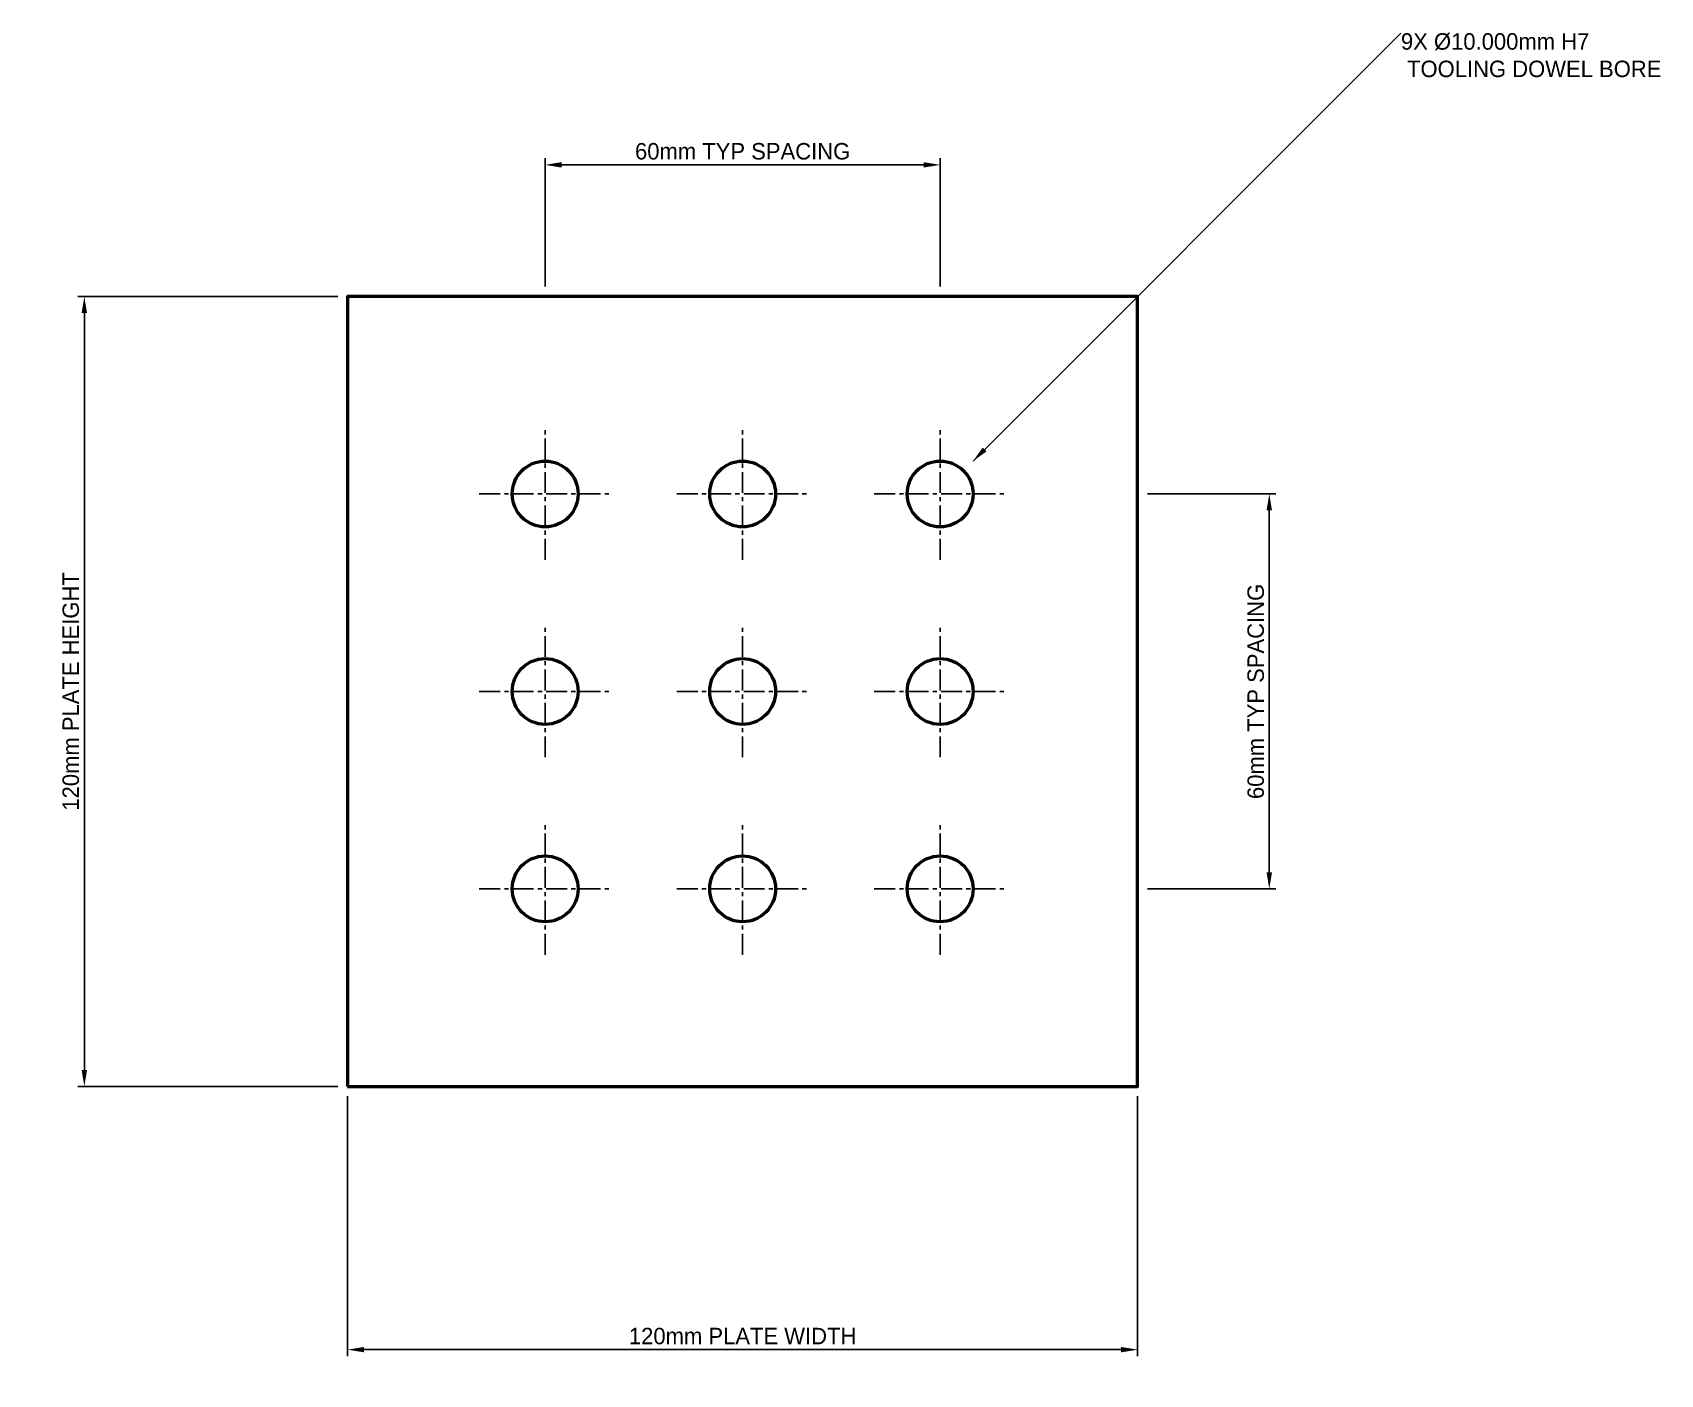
# Model space of a CAD drawing. Header units: metres. Extents: x -48 to 199, y -44 to 160.
import ezdxf

# ---------------------------------------------------------------- set-up
doc = ezdxf.new("R2010")
doc.units = ezdxf.units.M
doc.linetypes.add('CENTER', pattern=[5.08, 3.175, -0.635, 0.635, -0.635])
for name, color, linetype, lineweight in [('CENTERLINES', 7, 'CENTER', 25), ('DIMENSIONS', 7, 'Continuous', 25), ('GEOMETRY', 7, 'Continuous', 50)]:
    doc.layers.add(name, color=color, linetype=linetype, lineweight=lineweight)
doc.dimstyles.new('ENGINEERING_STYLE', dxfattribs={"dimtxt": 2.5, "dimasz": 2.5, "dimexe": 1, "dimexo": 1.5, "dimgap": 0.8, "dimtad": 1, "dimcen": 2.5, "dimazin": 3, "dimtfac": 1, "dimtmove": 0, "dimatfit": 3, "dimtfill": 1})

msp = doc.modelspace()

# ---------------------------------------------------------------- linework, layer by layer
at = {"layer": 'CENTERLINES'}
for p, q in [((30, 80), (30, 100)), ((60, 80), (60, 100)), ((90, 80), (90, 100)), ((20, 90), (40, 90)), ((50, 90), (70, 90)), ((80, 90), (100, 90)), ((30, 50), (30, 70)), ((60, 50), (60, 70)), ((90, 50), (90, 70)), ((20, 60), (40, 60)), ((50, 60), (70, 60)), ((80, 60), (100, 60)), ((30, 20), (30, 40)), ((60, 20), (60, 40)), ((90, 20), (90, 40)), ((20, 30), (40, 30)), ((50, 30), (70, 30)), ((80, 30), (100, 30))]:
    msp.add_line(p, q, dxfattribs=at)
at = {"layer": 'GEOMETRY'}
msp.add_lwpolyline([(0, 0), (120, 0), (120, 120), (0, 120)], close=True, dxfattribs=at)
for centre in [(30, 90), (60, 90), (90, 90), (30, 60), (60, 60), (90, 60), (30, 30), (60, 30), (90, 30)]:
    msp.add_circle(centre, 5, dxfattribs=at)

# ---------------------------------------------------------------- texts
at = {"layer": 'DIMENSIONS', "insert": (160, 160), "char_height": 2.5, "attachment_point": 1}
msp.add_mtext('9X %%C10.000mm H7\\P TOOLING DOWEL BORE', dxfattribs=at)

# ---------------------------------------------------------------- leaders
at = {"layer": 'DIMENSIONS'}
msp.add_leader([(95, 95), (160, 160)], dimstyle='ENGINEERING_STYLE', dxfattribs=at)

# ---------------------------------------------------------------- next in the draw order: dimensions: what is measured, and where the dimension line sits
for base, p1, p2, text in [((30, 140), (30, 120), (90, 120), '60mm TYP SPACING'), ((0, -40), (0, 0), (120, 0), '120mm PLATE WIDTH')]:
    msp.add_linear_dim(base=base, p1=p1, p2=p2, text=text, dimstyle='ENGINEERING_STYLE', dxfattribs=at).render()
msp.add_linear_dim(base=(140, 30), p1=(120, 30), p2=(120, 90), angle=90, text='60mm TYP SPACING', dimstyle='ENGINEERING_STYLE', dxfattribs=at).render()

# ---------------------------------------------------------------- next in the draw order: dimensions: what is measured, and where the dimension line sits
msp.add_linear_dim(base=(-40, 0), p1=(0, 0), p2=(0, 120), angle=90, text='120mm PLATE HEIGHT', dimstyle='ENGINEERING_STYLE', dxfattribs=at).render()

doc.saveas('drawing.dxf')
